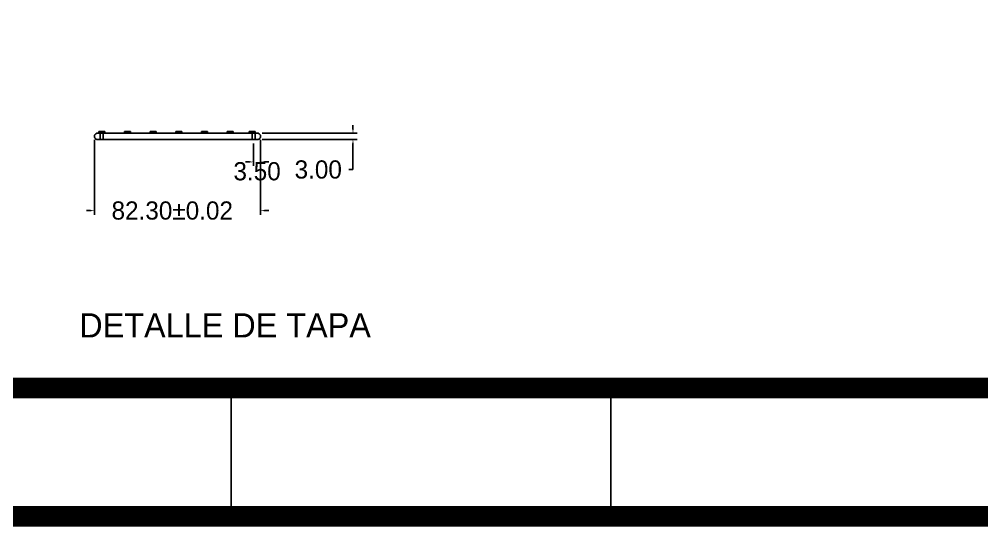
# Model space of a CAD drawing. Header units: centimetres. Extents: x 899 to 420531, y -5023 to 1299.
# Drawn here: x 17647.6 to 18124.3, y -2916 to -2664.8 of the extents above; entities that cross this region are included whole.
import ezdxf
from ezdxf.enums import TextEntityAlignment as Align

# ---------------------------------------------------------------- set-up
doc = ezdxf.new("R2010")
doc.units = ezdxf.units.CM
doc.header["$LTSCALE"] = 10
doc.header["$MEASUREMENT"] = 0
doc.layers.get('0').update_dxf_attribs({"linetype": 'CONTINUOUS'})
doc.layers.get('DEFPOINTS').update_dxf_attribs({"color": 2, "linetype": 'CONTINUOUS'})
for name, color, linetype in [('Dimensiones', 7, 'CONTINUOUS'), ('HERRAJE', 13, 'CONTINUOUS'), ('MARCO', 7, 'CONTINUOUS'), ('TEXTOS', 7, 'CONTINUOUS')]:
    doc.layers.add(name, color=color, linetype=linetype)
doc.styles.get("Standard").update_dxf_attribs({"font": ''})
doc.styles.get('Standard').set_extended_font_data('Zurich Ex BT')
doc.dimstyles.get("Standard").update_dxf_attribs({"dimtxt": 9, "dimasz": 2, "dimexe": 2, "dimexo": 2, "dimgap": 0.09, "dimtad": 0, "dimtih": 1, "dimtoh": 1, "dimzin": 0, "dimdsep": 46, "dimtxsty": 'Standard', "dimcen": 0.09, "dimadec": 0, "dimazin": 0, "dimtfac": 1, "dimtofl": 0, "dimtmove": 0, "dimatfit": 3, "dimfxl": 0, "dimtolj": 1, "dimtzin": 0, "dimarcsym": 0})

# ---------------------------------------------------------------- blocks, each defined once
blk = doc.blocks.new('*D66')
at = {"layer": 'DEFPOINTS', "color": 0}
for p in [(17763.66, -2724.3), (17767.16, -2723.74), (17763.66, -2735.46)]:
    blk.add_point(p, dxfattribs=at)
at = {"layer": 'Dimensiones', "color": 0, "lineweight": -2}
for p, q in [((17763.66, -2726.3), (17763.66, -2737.46)), ((17767.16, -2725.74), (17767.16, -2737.46)), ((17761.66, -2735.46), (17759.66, -2735.46)), ((17769.16, -2735.46), (17771.16, -2735.46))]:
    blk.add_line(p, q, dxfattribs=at)
at = {"layer": 'Dimensiones', "color": 0}
for points in [[(17761.66, -2735.13), (17761.66, -2735.79), (17763.66, -2735.46)], [(17769.16, -2735.13), (17769.16, -2735.79), (17767.16, -2735.46)]]:
    blk.add_solid(points, dxfattribs=at)
at = {"layer": 'Dimensiones', "color": 0, "insert": (17765.41, -2740.13), "char_height": 9, "attachment_point": 5}
blk.add_mtext('\\A1;3.50', dxfattribs=at)
blk = doc.blocks.new('*D67')
at = {"layer": 'DEFPOINTS', "color": 0}
for p in [(17684.86, -2722.52), (17767.16, -2722.52), (17767.16, -2759.56)]:
    blk.add_point(p, dxfattribs=at)
at = {"layer": 'Dimensiones', "color": 0, "lineweight": -2}
for p, q in [((17684.86, -2724.52), (17684.86, -2761.56)), ((17767.16, -2724.52), (17767.16, -2761.56)), ((17682.86, -2759.56), (17680.86, -2759.56)), ((17769.16, -2759.56), (17771.16, -2759.56))]:
    blk.add_line(p, q, dxfattribs=at)
at = {"layer": 'Dimensiones', "color": 0}
for points in [[(17682.86, -2759.23), (17682.86, -2759.9), (17684.86, -2759.56)], [(17769.16, -2759.23), (17769.16, -2759.9), (17767.16, -2759.56)]]:
    blk.add_solid(points, dxfattribs=at)
at = {"layer": 'Dimensiones', "color": 0, "insert": (17723.4, -2759.56), "char_height": 9, "attachment_point": 5}
blk.add_mtext('\\A1;82.30±0.02', dxfattribs=at)
blk = doc.blocks.new('*D68')
at = {"layer": 'DEFPOINTS', "color": 0}
for p in [(17765.94, -2721.3), (17765.94, -2724.3), (17812.91, -2724.3)]:
    blk.add_point(p, dxfattribs=at)
at = {"layer": 'Dimensiones', "color": 0, "lineweight": -2}
for p, q in [((17812.91, -2719.3), (17812.91, -2717.3)), ((17767.94, -2721.3), (17814.91, -2721.3)), ((17767.94, -2724.3), (17814.91, -2724.3)), ((17812.91, -2726.3), (17812.91, -2739.25)), ((17812.91, -2739.25), (17810.91, -2739.25))]:
    blk.add_line(p, q, dxfattribs=at)
at = {"layer": 'Dimensiones', "color": 0}
for points in [[(17812.58, -2719.3), (17813.24, -2719.3), (17812.91, -2721.3)], [(17812.58, -2726.3), (17813.24, -2726.3), (17812.91, -2724.3)]]:
    blk.add_solid(points, dxfattribs=at)
at = {"layer": 'Dimensiones', "color": 0, "insert": (17795.71, -2739.25), "char_height": 9, "attachment_point": 5}
blk.add_mtext('\\A1;3.00', dxfattribs=at)
blk = doc.blocks.new('Marco-Reg')
at = {"layer": 'MARCO', "linetype": 'Continuous'}
for p, q in [((17752.61, -2847.39), (17752.61, -2910.92)), ((17940.57, -2847.39), (17940.57, -2910.92))]:
    blk.add_line(p, q, dxfattribs=at)
at = {"layer": 'MARCO', "linetype": 'Continuous', "const_width": 10.19}
blk.add_lwpolyline([(19056.02, -2910.92), (19056.02, -368.53), (15126.88, -368.53), (15126.88, -2910.92)], close=True, dxfattribs=at)
blk.add_lwpolyline([(18135, -2847.39), (15126.88, -2847.39)], dxfattribs=at)

msp = doc.modelspace()

# ---------------------------------------------------------------- hatches: boundary and pattern name
at = {"layer": 'HERRAJE'}
for points in [[(17690.028, -2720.325), (17687.097, -2720.325), (17687.097, -2721.302), (17690.028, -2721.302)], [(17702.727, -2720.325), (17699.796, -2720.325), (17699.796, -2721.302), (17702.727, -2721.302)], [(17715.426, -2720.325), (17712.495, -2720.325), (17712.495, -2721.302), (17715.426, -2721.302)], [(17728.125, -2720.325), (17725.194, -2720.325), (17725.194, -2721.302), (17728.125, -2721.302)], [(17740.824, -2720.325), (17737.893, -2720.325), (17737.893, -2721.302), (17740.824, -2721.302)], [(17753.523, -2720.325), (17750.593, -2720.325), (17750.593, -2721.302), (17753.523, -2721.302)], [(17764.469, -2720.325), (17761.538, -2720.325), (17761.538, -2721.302), (17764.469, -2721.302)]]:
    msp.add_hatch(color=256, dxfattribs=at).paths.add_polyline_path(points)

# ---------------------------------------------------------------- linework, layer by layer
msp.add_line((17761.538, -2721.302), (17761.538, -2720.325))
for p, q in [((17686.077, -2721.302), (17765.935, -2721.302)), ((17687.097, -2721.302), (17687.097, -2720.325)), ((17687.097, -2720.325), (17690.028, -2720.325)), ((17687.613, -2721.302), (17687.613, -2724.302)), ((17689.1, -2721.302), (17689.1, -2724.302)), ((17690.028, -2720.325), (17690.028, -2721.302)), ((17699.796, -2721.302), (17699.796, -2720.325)), ((17699.796, -2720.325), (17702.727, -2720.325)), ((17702.727, -2720.325), (17702.727, -2721.302)), ((17712.495, -2721.302), (17712.495, -2720.325)), ((17712.495, -2720.325), (17715.426, -2720.325)), ((17715.426, -2720.325), (17715.426, -2721.302)), ((17725.194, -2721.302), (17725.194, -2720.325)), ((17725.194, -2720.325), (17728.125, -2720.325)), ((17728.125, -2720.325), (17728.125, -2721.302)), ((17737.893, -2721.302), (17737.893, -2720.325)), ((17737.893, -2720.325), (17740.824, -2720.325)), ((17740.824, -2720.325), (17740.824, -2721.302)), ((17750.593, -2721.302), (17750.593, -2720.325)), ((17750.593, -2720.325), (17753.523, -2720.325)), ((17753.523, -2720.325), (17753.523, -2721.302)), ((17761.538, -2720.325), (17764.469, -2720.325)), ((17762.913, -2721.302), (17762.913, -2724.302)), ((17764.4, -2721.302), (17764.4, -2724.302)), ((17764.469, -2720.325), (17764.469, -2721.302)), ((17686.077, -2724.302), (17765.935, -2724.302))]:
    msp.add_line(p, q, dxfattribs=at)
for centre, start, end in [((17686.356, -2722.802), 100.53409, 259.46591), ((17765.656, -2722.802), 280.53409, 79.46591)]:
    msp.add_arc(centre, 1.526, start, end, dxfattribs=at)

# ---------------------------------------------------------------- block references
at = {"layer": 'Dimensiones'}
msp.add_blockref('Marco-Reg', (0, 0), dxfattribs=at)

# ---------------------------------------------------------------- texts
at = {"layer": 'TEXTOS', "lineweight": 5}
msp.add_text('DETALLE DE TAPA', height=12, dxfattribs=at).set_placement((17749.56, -2822.343), align=Align.CENTER)

# ---------------------------------------------------------------- dimensions: what is measured, and where the dimension line sits
at = {"layer": 'Dimensiones'}
dim = msp.add_linear_dim(base=(17812.909, -2724.302), p1=(17765.935, -2721.302), p2=(17765.935, -2724.302), angle=90, dimstyle='Standard', dxfattribs=at)
dim.commit()
dim.dimension.update_dxf_attribs({"geometry": '*D68', "text_midpoint": (17795.711, -2739.248), "dimtype": 160})
for base, p1, p2, override, picture, middle in [((17767.156, -2759.565), (17684.856, -2722.523), (17767.156, -2722.523), {"dimgap": 0.09, "dimtol": 1, "dimlim": 0, "dimtp": 0.02, "dimtm": 0.02, "dimtdec": 2}, '*D67', (17723.397, -2759.565)), ((17763.656, -2735.461), (17767.156, -2723.744), (17763.656, -2724.302), {"dimtad": 2, "dimjust": 1}, '*D66', (17765.406, -2735.461))]:
    dim = msp.add_linear_dim(base=base, p1=p1, p2=p2, dimstyle='Standard', override=override, dxfattribs=at)
    dim.commit()
    dim.dimension.update_dxf_attribs({"geometry": picture, "text_midpoint": middle, "dimtype": 160})

doc.saveas('drawing.dxf')
